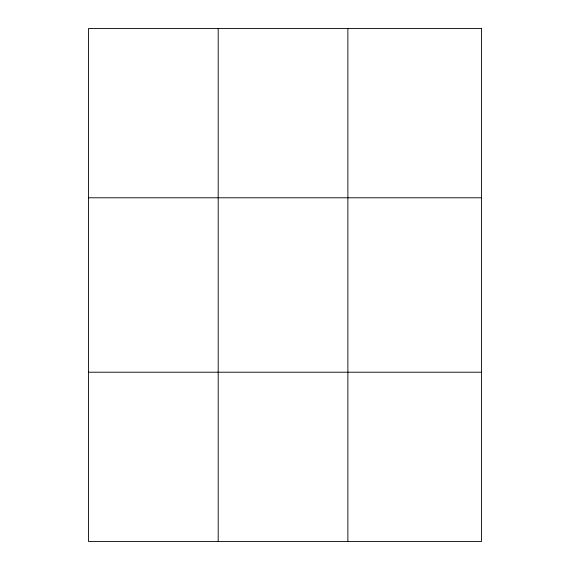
<?xml version="1.0" encoding="UTF-8"?>
<svg xmlns="http://www.w3.org/2000/svg" width="570" height="570" viewBox="0 0 570 570"><rect width="100%" height="100%" fill="white"/><g stroke="black" fill="none" stroke-linecap="round" stroke-linejoin="round"><path stroke-width="0.85" d="M218.196 541.5L218.196 28.5M347.878 541.5L347.878 28.5M88.507 197.79L481.493 197.79M88.507 372.21L481.493 372.21M481.493 28.5L481.493 541.5L88.507 541.5L88.507 28.5L481.493 28.5"/></g></svg>
